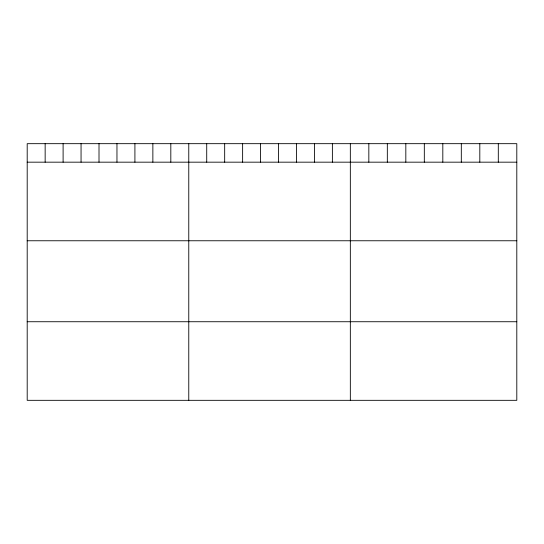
<?xml version="1.0" encoding="UTF-8"?>
<svg xmlns="http://www.w3.org/2000/svg" width="544" height="544" viewBox="0 0 544 544"><rect width="100%" height="100%" fill="white"/><g stroke="black" fill="none" stroke-linecap="round" stroke-linejoin="round"><path stroke-width="0.82" d="M516.8 162.173L516.8 400.323L27.2 400.323L27.2 143.677L516.8 143.677L516.8 162.173L27.2 162.173M27.2 240.761L516.8 240.761M27.2 321.735L516.8 321.735M498.304 143.677L498.304 162.173M479.808 143.677L479.808 162.173M461.312 143.677L461.312 162.173M442.816 143.677L442.816 162.173M424.32 143.677L424.32 162.173M405.824 143.677L405.824 162.173M387.328 143.677L387.328 162.173M368.832 143.677L368.832 162.173M350.336 143.677L350.336 400.323M332.384 143.677L332.384 162.173M314.432 143.677L314.432 162.173M296.48 143.677L296.48 162.173M278.528 143.677L278.528 162.173M260.576 143.677L260.576 162.173M242.624 143.677L242.624 162.173M224.672 143.677L224.672 162.173M206.72 143.677L206.72 162.173M188.768 143.677L188.768 400.323M170.816 143.677L170.816 162.173M152.864 143.677L152.864 162.173M134.912 143.677L134.912 162.173M116.96 143.677L116.96 162.173M99.008 143.677L99.008 162.173M81.056 143.677L81.056 162.173M63.104 143.677L63.104 162.173M45.152 143.677L45.152 162.173"/></g></svg>
